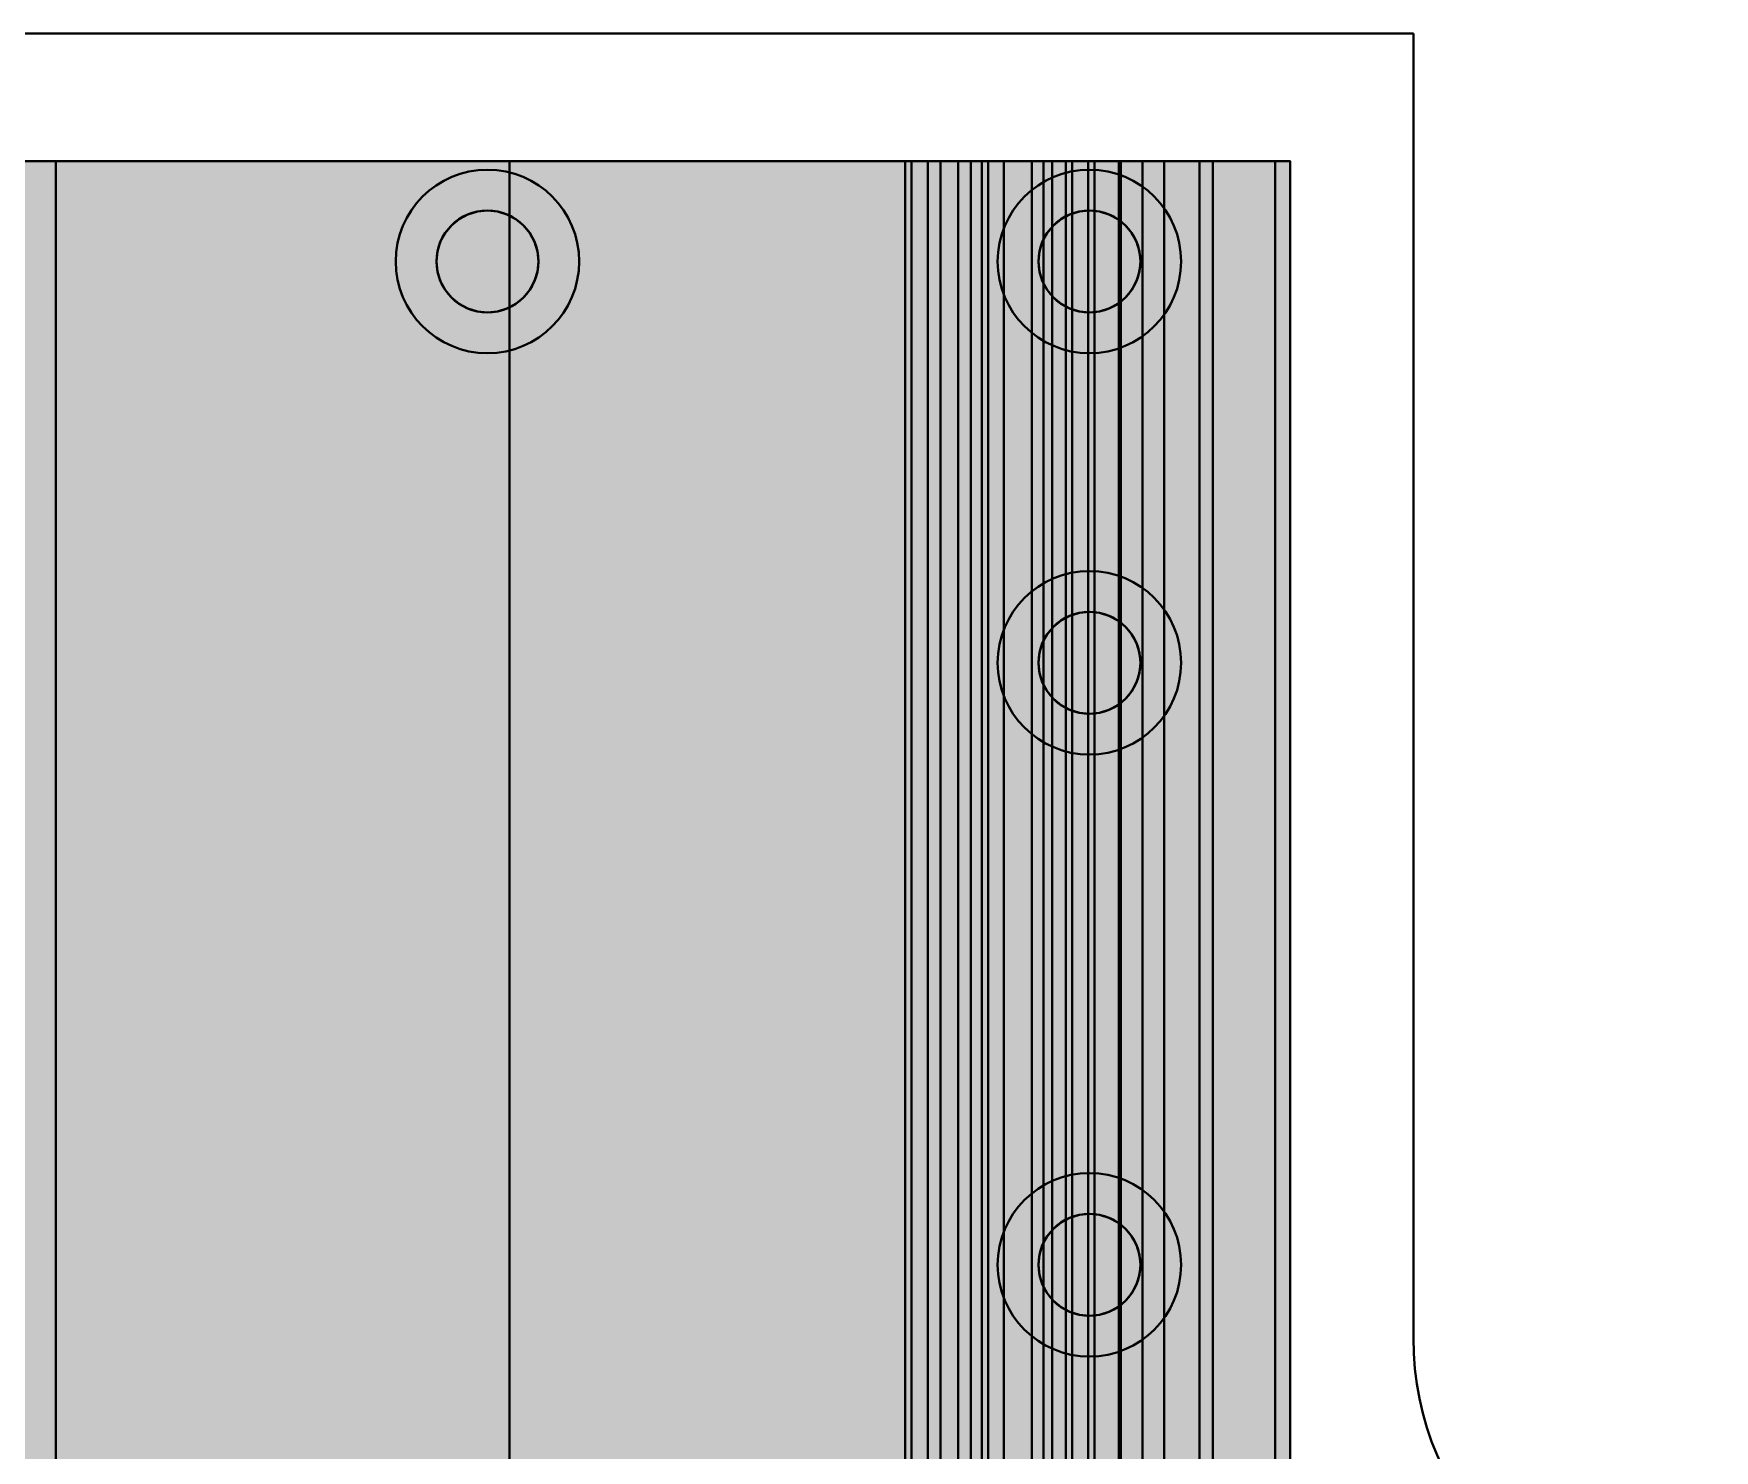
# Model space of a CAD drawing. Header units: millimetres. Extents: x 3.5 to 57, y 2.4 to 42.4.
# Drawn here: x 44.09 to 52.47, y 35.37 to 42.43 of the extents above; entities that cross this region are included whole.
import ezdxf

# ---------------------------------------------------------------- set-up
doc = ezdxf.new("R2010")
doc.units = ezdxf.units.MM
for name, color, linetype in [('bottom_copper', 7, 'Continuous'), ('drill_plated', 7, 'Continuous'), ('outline', 7, 'Continuous'), ('top_copper', 7, 'Continuous'), ('top_silk', 7, 'Continuous')]:
    doc.layers.add(name, color=color, linetype=linetype)

# ---------------------------------------------------------------- blocks, each defined once
blk = doc.blocks.new('Block2128')
at = {"layer": 'bottom_copper', "lineweight": 40}
for points in [[(0, 25.5692), (-0.0536, 25.5821), (-0.1085, 25.5864), (-0.109, 25.5863), (-0.109, 38.9999), (0, 38.9999), (0, 25.5692)], [(0.1755, 25.4417), (0.1398, 25.4836), (0.0979, 25.5193), (0.0509, 25.5481), (0, 25.5692), (0, 38.9999), (0.1755, 38.9999), (0.1755, 25.4417)], [(0.2415, 25.2353), (0.2383, 25.2902), (0.2254, 25.3438), (0.2043, 25.3947), (0.1755, 25.4417), (0.1755, 38.9999), (0.2415, 38.9999), (0.2415, 25.2353)], [(0.6267, 0), (0.2415, 0), (0.2415, 38.9999), (0.6267, 38.9999), (0.6267, 0)]]:
    blk.add_hatch(color=7, dxfattribs=at).paths.add_polyline_path(points, flags=0)
at = {"layer": 'bottom_copper', "color": 7, "lineweight": 40}
for points in [[(0, 25.5692), (-0.0536, 25.5821), (-0.1085, 25.5864), (-0.109, 25.5863), (-0.109, 38.9999), (0, 38.9999), (0, 25.5692)], [(0.1755, 25.4417), (0.1398, 25.4836), (0.0979, 25.5193), (0.0509, 25.5481), (0, 25.5692), (0, 38.9999), (0.1755, 38.9999), (0.1755, 25.4417)], [(0.2415, 25.2353), (0.2383, 25.2902), (0.2254, 25.3438), (0.2043, 25.3947), (0.1755, 25.4417), (0.1755, 38.9999), (0.2415, 38.9999), (0.2415, 25.2353)], [(0.6267, 0), (0.2415, 0), (0.2415, 38.9999), (0.6267, 38.9999), (0.6267, 0)]]:
    blk.add_lwpolyline(points, close=True, dxfattribs=at)
blk = doc.blocks.new('Block3784')
at = {"layer": 'bottom_copper', "lineweight": 40}
for points in [[(0, 24.7692), (-0.0536, 24.7821), (-0.1085, 24.7864), (-0.109, 24.7863), (-0.109, 38.9999), (0, 38.9999), (0, 24.7692)], [(0.1398, 24.6836), (0.0979, 24.7193), (0.0509, 24.7481), (0, 24.7692), (0, 38.9999), (0.1398, 38.9999), (0.1398, 24.6836)], [(0.2415, 24.4353), (0.2383, 24.4902), (0.2254, 24.5438), (0.2043, 24.5947), (0.1755, 24.6417), (0.1398, 24.6836), (0.1398, 38.9999), (0.2415, 38.9999), (0.2415, 24.4353)], [(0.3404, 4.6788), (0.3385, 4.6819), (0.2736, 4.7579), (0.2415, 4.7853), (0.2415, 38.9999), (0.3404, 38.9999), (0.3404, 4.6788)], [(0.4523, 25.4914), (0.4432, 25.4836), (0.4075, 25.4417), (0.3787, 25.3947), (0.3576, 25.3438), (0.3447, 25.2902), (0.3404, 25.2353), (0.3404, 38.9999), (0.4523, 38.9999), (0.4523, 25.4914)], [(0.583, 25.5692), (0.5321, 25.5481), (0.4851, 25.5193), (0.4523, 25.4914), (0.4523, 38.9999), (0.583, 38.9999), (0.583, 25.5692)], [(0.691, 25.5863), (0.6366, 25.5821), (0.583, 25.5692), (0.583, 38.9999), (0.691, 38.9999), (0.691, 25.5863)]]:
    blk.add_hatch(color=7, dxfattribs=at).paths.add_polyline_path(points, flags=0)
at = {"layer": 'bottom_copper', "color": 7, "lineweight": 40}
for points in [[(0, 24.7692), (-0.0536, 24.7821), (-0.1085, 24.7864), (-0.109, 24.7863), (-0.109, 38.9999), (0, 38.9999), (0, 24.7692)], [(0.1398, 24.6836), (0.0979, 24.7193), (0.0509, 24.7481), (0, 24.7692), (0, 38.9999), (0.1398, 38.9999), (0.1398, 24.6836)], [(0.2415, 24.4353), (0.2383, 24.4902), (0.2254, 24.5438), (0.2043, 24.5947), (0.1755, 24.6417), (0.1398, 24.6836), (0.1398, 38.9999), (0.2415, 38.9999), (0.2415, 24.4353)], [(0.3404, 4.6788), (0.3385, 4.6819), (0.2736, 4.7579), (0.2415, 4.7853), (0.2415, 38.9999), (0.3404, 38.9999), (0.3404, 4.6788)], [(0.4523, 25.4914), (0.4432, 25.4836), (0.4075, 25.4417), (0.3787, 25.3947), (0.3576, 25.3438), (0.3447, 25.2902), (0.3404, 25.2353), (0.3404, 38.9999), (0.4523, 38.9999), (0.4523, 25.4914)], [(0.583, 25.5692), (0.5321, 25.5481), (0.4851, 25.5193), (0.4523, 25.4914), (0.4523, 38.9999), (0.583, 38.9999), (0.583, 25.5692)], [(0.691, 25.5863), (0.6366, 25.5821), (0.583, 25.5692), (0.583, 38.9999), (0.691, 38.9999), (0.691, 25.5863)]]:
    blk.add_lwpolyline(points, close=True, dxfattribs=at)
blk = doc.blocks.new('Block4807')
at = {"layer": 'bottom_copper', "lineweight": 40}
for points in [[(3.2753, 4.9425), (3.2504, 4.9445), (3.1508, 4.9366), (3.0536, 4.9133), (3.0536, 38.9999), (3.2753, 38.9999), (3.2753, 4.9425)], [(7.5396, 4.9425), (3.2753, 4.9425), (3.2753, 38.9999), (7.5396, 38.9999), (7.5396, 4.9425)], [(7.6843, 24.7193), (7.6424, 24.6836), (7.6067, 24.6417), (7.5779, 24.5947), (7.5568, 24.5438), (7.5439, 24.4902), (7.5396, 24.4353), (7.5396, 38.9999), (7.6843, 38.9999), (7.6843, 24.7193)], [(7.8358, 24.7821), (7.7822, 24.7692), (7.7313, 24.7481), (7.6843, 24.7193), (7.6843, 38.9999), (7.8358, 38.9999), (7.8358, 24.7821)], [(7.8902, 24.7863), (7.8358, 24.7821), (7.8358, 38.9999), (7.8902, 38.9999), (7.8902, 24.7863)]]:
    blk.add_hatch(color=7, dxfattribs=at).paths.add_polyline_path(points, flags=0)
at = {"layer": 'bottom_copper', "color": 7, "lineweight": 40}
for points in [[(3.2753, 4.9425), (3.2504, 4.9445), (3.1508, 4.9366), (3.0536, 4.9133), (3.0536, 38.9999), (3.2753, 38.9999), (3.2753, 4.9425)], [(7.5396, 4.9425), (3.2753, 4.9425), (3.2753, 38.9999), (7.5396, 38.9999), (7.5396, 4.9425)], [(7.6843, 24.7193), (7.6424, 24.6836), (7.6067, 24.6417), (7.5779, 24.5947), (7.5568, 24.5438), (7.5439, 24.4902), (7.5396, 24.4353), (7.5396, 38.9999), (7.6843, 38.9999), (7.6843, 24.7193)], [(7.8358, 24.7821), (7.7822, 24.7692), (7.7313, 24.7481), (7.6843, 24.7193), (7.6843, 38.9999), (7.8358, 38.9999), (7.8358, 24.7821)], [(7.8902, 24.7863), (7.8358, 24.7821), (7.8358, 38.9999), (7.8902, 38.9999), (7.8902, 24.7863)]]:
    blk.add_lwpolyline(points, close=True, dxfattribs=at)
blk = doc.blocks.new('Block21995')
at = {"layer": 'top_copper', "lineweight": 40}
blk.add_hatch(color=7, dxfattribs=at).paths.add_polyline_path([(0, 25.6459), (-0.0122, 25.626), (-0.0162, 25.6163), (-0.0739, 25.6163), (-0.0739, 38.9999), (0, 38.9999), (0, 25.6459)], flags=0)
at = {"layer": 'top_copper', "color": 7, "lineweight": 40}
blk.add_lwpolyline([(0, 25.6459), (-0.0122, 25.626), (-0.0162, 25.6163), (-0.0739, 25.6163), (-0.0739, 38.9999), (0, 38.9999), (0, 25.6459)], close=True, dxfattribs=at)
blk = doc.blocks.new('Block24421')
at = {"layer": 'top_copper', "lineweight": 40}
for points in [[(-0.112, 4.9425), (-2.0841, 4.9425), (-2.0841, 38.9999), (-0.112, 38.9999), (-0.112, 4.9425)], [(0, 24.7056), (-0.039, 24.6599), (-0.0703, 24.6088), (-0.0933, 24.5534), (-0.1073, 24.4951), (-0.112, 24.4353), (-0.112, 38.9999), (0, 38.9999), (0, 24.7056)], [(0.1521, 24.7988), (0.0967, 24.7758), (0.0456, 24.7445), (0, 24.7056), (0, 38.9999), (0.1521, 38.9999), (0.1521, 24.7988)], [(0.3015, 24.8163), (0.2702, 24.8163), (0.2104, 24.8128), (0.1521, 24.7988), (0.1521, 38.9999), (0.3015, 38.9999), (0.3015, 24.8163)], [(0.5763, 24.8163), (0.3015, 24.8163), (0.3015, 38.9999), (0.5763, 38.9999), (0.5763, 24.8163)], [(0.688, 24.8163), (0.5763, 24.8163), (0.5763, 38.9999), (0.688, 38.9999), (0.688, 24.8163)], [(0.8, 25.5055), (0.761, 25.4599), (0.7297, 25.4088), (0.7067, 25.3534), (0.6927, 25.2951), (0.688, 25.2353), (0.688, 38.9999), (0.8, 38.9999), (0.8, 25.5055)], [(0.9521, 25.5988), (0.8967, 25.5758), (0.8456, 25.5445), (0.8, 25.5055), (0.8, 38.9999), (0.9521, 38.9999), (0.9521, 25.5988)], [(1.0702, 25.6163), (1.0104, 25.6128), (0.9521, 25.5988), (0.9521, 38.9999), (1.0702, 38.9999), (1.0702, 25.6163)], [(1.7315, 25.6163), (1.0702, 25.6163), (1.0702, 38.9999), (1.7315, 38.9999), (1.7315, 25.6163)]]:
    blk.add_hatch(color=7, dxfattribs=at).paths.add_polyline_path(points, flags=0)
at = {"layer": 'top_copper', "color": 7, "lineweight": 40}
for points in [[(-0.112, 4.9425), (-2.0841, 4.9425), (-2.0841, 38.9999), (-0.112, 38.9999), (-0.112, 4.9425)], [(0, 24.7056), (-0.039, 24.6599), (-0.0703, 24.6088), (-0.0933, 24.5534), (-0.1073, 24.4951), (-0.112, 24.4353), (-0.112, 38.9999), (0, 38.9999), (0, 24.7056)], [(0.1521, 24.7988), (0.0967, 24.7758), (0.0456, 24.7445), (0, 24.7056), (0, 38.9999), (0.1521, 38.9999), (0.1521, 24.7988)], [(0.3015, 24.8163), (0.2702, 24.8163), (0.2104, 24.8128), (0.1521, 24.7988), (0.1521, 38.9999), (0.3015, 38.9999), (0.3015, 24.8163)], [(0.5763, 24.8163), (0.3015, 24.8163), (0.3015, 38.9999), (0.5763, 38.9999), (0.5763, 24.8163)], [(0.688, 24.8163), (0.5763, 24.8163), (0.5763, 38.9999), (0.688, 38.9999), (0.688, 24.8163)], [(0.8, 25.5055), (0.761, 25.4599), (0.7297, 25.4088), (0.7067, 25.3534), (0.6927, 25.2951), (0.688, 25.2353), (0.688, 38.9999), (0.8, 38.9999), (0.8, 25.5055)], [(0.9521, 25.5988), (0.8967, 25.5758), (0.8456, 25.5445), (0.8, 25.5055), (0.8, 38.9999), (0.9521, 38.9999), (0.9521, 25.5988)], [(1.0702, 25.6163), (1.0104, 25.6128), (0.9521, 25.5988), (0.9521, 38.9999), (1.0702, 38.9999), (1.0702, 25.6163)], [(1.7315, 25.6163), (1.0702, 25.6163), (1.0702, 38.9999), (1.7315, 38.9999), (1.7315, 25.6163)]]:
    blk.add_lwpolyline(points, close=True, dxfattribs=at)
blk = doc.blocks.new('Block25032')
at = {"layer": 'top_copper', "lineweight": 40}
for points in [[(3.2753, 4.9425), (3.2504, 4.9445), (3.1508, 4.9366), (3.0536, 4.9133), (3.0536, 38.9999), (3.2753, 38.9999), (3.2753, 4.9425)], [(5.5364, 4.9425), (3.2753, 4.9425), (3.2753, 38.9999), (5.5364, 38.9999), (5.5364, 4.9425)]]:
    blk.add_hatch(color=7, dxfattribs=at).paths.add_polyline_path(points, flags=0)
at = {"layer": 'top_copper', "color": 7, "lineweight": 40}
for points in [[(3.2753, 4.9425), (3.2504, 4.9445), (3.1508, 4.9366), (3.0536, 4.9133), (3.0536, 38.9999), (3.2753, 38.9999), (3.2753, 4.9425)], [(5.5364, 4.9425), (3.2753, 4.9425), (3.2753, 38.9999), (5.5364, 38.9999), (5.5364, 4.9425)]]:
    blk.add_lwpolyline(points, close=True, dxfattribs=at)

msp = doc.modelspace()

# ---------------------------------------------------------------- hatches: boundary and pattern name
at = {"layer": 'bottom_copper', "lineweight": 40}
for points in [[(46.6047, 41.2421), (46.5903, 41.1945), (46.5668, 41.1506), (46.5352, 41.1121), (46.4967, 41.0805), (46.4528, 41.057), (46.4052, 41.0426), (46.3556, 41.0377), (46.306, 41.0426), (46.2584, 41.057), (46.2145, 41.0805), (46.176, 41.1121), (46.1444, 41.1506), (46.1209, 41.1945), (46.1065, 41.2421), (46.1016, 41.2917), (46.1065, 41.3413), (46.1209, 41.3889), (46.1444, 41.4328), (46.176, 41.4713), (46.2145, 41.5029), (46.2584, 41.5264), (46.306, 41.5408), (46.3556, 41.5457), (46.4052, 41.5408), (46.4528, 41.5264), (46.4967, 41.5029), (46.5352, 41.4713), (46.5668, 41.4328), (46.5903, 41.3889), (46.6047, 41.3413), (46.6096, 41.2917), (46.6047, 41.2421)], [(49.6047, 41.2421), (49.5903, 41.1945), (49.5668, 41.1506), (49.5352, 41.1121), (49.4967, 41.0805), (49.4528, 41.057), (49.4052, 41.0426), (49.3556, 41.0377), (49.306, 41.0426), (49.2584, 41.057), (49.2145, 41.0805), (49.176, 41.1121), (49.1444, 41.1506), (49.1209, 41.1945), (49.1065, 41.2421), (49.1016, 41.2917), (49.1065, 41.3413), (49.1209, 41.3889), (49.1444, 41.4328), (49.176, 41.4713), (49.2145, 41.5029), (49.2584, 41.5264), (49.306, 41.5408), (49.3556, 41.5457), (49.4052, 41.5408), (49.4528, 41.5264), (49.4967, 41.5029), (49.5352, 41.4713), (49.5668, 41.4328), (49.5903, 41.3889), (49.6047, 41.3413), (49.6096, 41.2917), (49.6047, 41.2421)], [(49.6047, 39.2421), (49.5903, 39.1945), (49.5668, 39.1506), (49.5352, 39.1121), (49.4967, 39.0805), (49.4528, 39.057), (49.4052, 39.0426), (49.3556, 39.0377), (49.306, 39.0426), (49.2584, 39.057), (49.2145, 39.0805), (49.176, 39.1121), (49.1444, 39.1506), (49.1209, 39.1945), (49.1065, 39.2421), (49.1016, 39.2917), (49.1065, 39.3413), (49.1209, 39.3889), (49.1444, 39.4328), (49.176, 39.4713), (49.2145, 39.5029), (49.2584, 39.5264), (49.306, 39.5408), (49.3556, 39.5457), (49.4052, 39.5408), (49.4528, 39.5264), (49.4967, 39.5029), (49.5352, 39.4713), (49.5668, 39.4328), (49.5903, 39.3889), (49.6047, 39.3413), (49.6096, 39.2917), (49.6047, 39.2421)], [(49.6047, 36.2421), (49.5903, 36.1945), (49.5668, 36.1506), (49.5352, 36.1121), (49.4967, 36.0805), (49.4528, 36.057), (49.4052, 36.0426), (49.3556, 36.0377), (49.306, 36.0426), (49.2584, 36.057), (49.2145, 36.0805), (49.176, 36.1121), (49.1444, 36.1506), (49.1209, 36.1945), (49.1065, 36.2421), (49.1016, 36.2917), (49.1065, 36.3413), (49.1209, 36.3889), (49.1444, 36.4328), (49.176, 36.4713), (49.2145, 36.5029), (49.2584, 36.5264), (49.306, 36.5408), (49.3556, 36.5457), (49.4052, 36.5408), (49.4528, 36.5264), (49.4967, 36.5029), (49.5352, 36.4713), (49.5668, 36.4328), (49.5903, 36.3889), (49.6047, 36.3413), (49.6096, 36.2917), (49.6047, 36.2421)]]:
    msp.add_hatch(color=7, dxfattribs=at).paths.add_polyline_path(points, flags=0)
at = {"layer": 'drill_plated', "lineweight": 40}
for points in [[(46.6047, 41.2421), (46.5903, 41.1945), (46.5668, 41.1506), (46.5352, 41.1121), (46.4967, 41.0805), (46.4528, 41.057), (46.4052, 41.0426), (46.3556, 41.0377), (46.306, 41.0426), (46.2584, 41.057), (46.2145, 41.0805), (46.176, 41.1121), (46.1444, 41.1506), (46.1209, 41.1945), (46.1065, 41.2421), (46.1016, 41.2917), (46.1065, 41.3413), (46.1209, 41.3889), (46.1444, 41.4328), (46.176, 41.4713), (46.2145, 41.5029), (46.2584, 41.5264), (46.306, 41.5408), (46.3556, 41.5457), (46.4052, 41.5408), (46.4528, 41.5264), (46.4967, 41.5029), (46.5352, 41.4713), (46.5668, 41.4328), (46.5903, 41.3889), (46.6047, 41.3413), (46.6096, 41.2917), (46.6047, 41.2421)], [(49.6047, 41.2421), (49.5903, 41.1945), (49.5668, 41.1506), (49.5352, 41.1121), (49.4967, 41.0805), (49.4528, 41.057), (49.4052, 41.0426), (49.3556, 41.0377), (49.306, 41.0426), (49.2584, 41.057), (49.2145, 41.0805), (49.176, 41.1121), (49.1444, 41.1506), (49.1209, 41.1945), (49.1065, 41.2421), (49.1016, 41.2917), (49.1065, 41.3413), (49.1209, 41.3889), (49.1444, 41.4328), (49.176, 41.4713), (49.2145, 41.5029), (49.2584, 41.5264), (49.306, 41.5408), (49.3556, 41.5457), (49.4052, 41.5408), (49.4528, 41.5264), (49.4967, 41.5029), (49.5352, 41.4713), (49.5668, 41.4328), (49.5903, 41.3889), (49.6047, 41.3413), (49.6096, 41.2917), (49.6047, 41.2421)], [(49.6047, 39.2421), (49.5903, 39.1945), (49.5668, 39.1506), (49.5352, 39.1121), (49.4967, 39.0805), (49.4528, 39.057), (49.4052, 39.0426), (49.3556, 39.0377), (49.306, 39.0426), (49.2584, 39.057), (49.2145, 39.0805), (49.176, 39.1121), (49.1444, 39.1506), (49.1209, 39.1945), (49.1065, 39.2421), (49.1016, 39.2917), (49.1065, 39.3413), (49.1209, 39.3889), (49.1444, 39.4328), (49.176, 39.4713), (49.2145, 39.5029), (49.2584, 39.5264), (49.306, 39.5408), (49.3556, 39.5457), (49.4052, 39.5408), (49.4528, 39.5264), (49.4967, 39.5029), (49.5352, 39.4713), (49.5668, 39.4328), (49.5903, 39.3889), (49.6047, 39.3413), (49.6096, 39.2917), (49.6047, 39.2421)], [(49.6047, 36.2421), (49.5903, 36.1945), (49.5668, 36.1506), (49.5352, 36.1121), (49.4967, 36.0805), (49.4528, 36.057), (49.4052, 36.0426), (49.3556, 36.0377), (49.306, 36.0426), (49.2584, 36.057), (49.2145, 36.0805), (49.176, 36.1121), (49.1444, 36.1506), (49.1209, 36.1945), (49.1065, 36.2421), (49.1016, 36.2917), (49.1065, 36.3413), (49.1209, 36.3889), (49.1444, 36.4328), (49.176, 36.4713), (49.2145, 36.5029), (49.2584, 36.5264), (49.306, 36.5408), (49.3556, 36.5457), (49.4052, 36.5408), (49.4528, 36.5264), (49.4967, 36.5029), (49.5352, 36.4713), (49.5668, 36.4328), (49.5903, 36.3889), (49.6047, 36.3413), (49.6096, 36.2917), (49.6047, 36.2421)]]:
    msp.add_hatch(color=7, dxfattribs=at).paths.add_polyline_path(points, flags=0)
at = {"layer": 'top_copper', "lineweight": 40}
for points in [[(46.6047, 41.2421), (46.5903, 41.1945), (46.5668, 41.1506), (46.5352, 41.1121), (46.4967, 41.0805), (46.4528, 41.057), (46.4052, 41.0426), (46.3556, 41.0377), (46.306, 41.0426), (46.2584, 41.057), (46.2145, 41.0805), (46.176, 41.1121), (46.1444, 41.1506), (46.1209, 41.1945), (46.1065, 41.2421), (46.1016, 41.2917), (46.1065, 41.3413), (46.1209, 41.3889), (46.1444, 41.4328), (46.176, 41.4713), (46.2145, 41.5029), (46.2584, 41.5264), (46.306, 41.5408), (46.3556, 41.5457), (46.4052, 41.5408), (46.4528, 41.5264), (46.4967, 41.5029), (46.5352, 41.4713), (46.5668, 41.4328), (46.5903, 41.3889), (46.6047, 41.3413), (46.6096, 41.2917), (46.6047, 41.2421)], [(49.6047, 41.2421), (49.5903, 41.1945), (49.5668, 41.1506), (49.5352, 41.1121), (49.4967, 41.0805), (49.4528, 41.057), (49.4052, 41.0426), (49.3556, 41.0377), (49.306, 41.0426), (49.2584, 41.057), (49.2145, 41.0805), (49.176, 41.1121), (49.1444, 41.1506), (49.1209, 41.1945), (49.1065, 41.2421), (49.1016, 41.2917), (49.1065, 41.3413), (49.1209, 41.3889), (49.1444, 41.4328), (49.176, 41.4713), (49.2145, 41.5029), (49.2584, 41.5264), (49.306, 41.5408), (49.3556, 41.5457), (49.4052, 41.5408), (49.4528, 41.5264), (49.4967, 41.5029), (49.5352, 41.4713), (49.5668, 41.4328), (49.5903, 41.3889), (49.6047, 41.3413), (49.6096, 41.2917), (49.6047, 41.2421)], [(49.6047, 39.2421), (49.5903, 39.1945), (49.5668, 39.1506), (49.5352, 39.1121), (49.4967, 39.0805), (49.4528, 39.057), (49.4052, 39.0426), (49.3556, 39.0377), (49.306, 39.0426), (49.2584, 39.057), (49.2145, 39.0805), (49.176, 39.1121), (49.1444, 39.1506), (49.1209, 39.1945), (49.1065, 39.2421), (49.1016, 39.2917), (49.1065, 39.3413), (49.1209, 39.3889), (49.1444, 39.4328), (49.176, 39.4713), (49.2145, 39.5029), (49.2584, 39.5264), (49.306, 39.5408), (49.3556, 39.5457), (49.4052, 39.5408), (49.4528, 39.5264), (49.4967, 39.5029), (49.5352, 39.4713), (49.5668, 39.4328), (49.5903, 39.3889), (49.6047, 39.3413), (49.6096, 39.2917), (49.6047, 39.2421)], [(49.6047, 36.2421), (49.5903, 36.1945), (49.5668, 36.1506), (49.5352, 36.1121), (49.4967, 36.0805), (49.4528, 36.057), (49.4052, 36.0426), (49.3556, 36.0377), (49.306, 36.0426), (49.2584, 36.057), (49.2145, 36.0805), (49.176, 36.1121), (49.1444, 36.1506), (49.1209, 36.1945), (49.1065, 36.2421), (49.1016, 36.2917), (49.1065, 36.3413), (49.1209, 36.3889), (49.1444, 36.4328), (49.176, 36.4713), (49.2145, 36.5029), (49.2584, 36.5264), (49.306, 36.5408), (49.3556, 36.5457), (49.4052, 36.5408), (49.4528, 36.5264), (49.4967, 36.5029), (49.5352, 36.4713), (49.5668, 36.4328), (49.5903, 36.3889), (49.6047, 36.3413), (49.6096, 36.2917), (49.6047, 36.2421)]]:
    msp.add_hatch(color=7, dxfattribs=at).paths.add_polyline_path(points, flags=0)

# ---------------------------------------------------------------- linework, layer by layer
at = {"layer": 'bottom_copper', "color": 7, "lineweight": 40}
for p, q in [((40.2703, 41.7917), (48.8198, 41.7917)), ((48.8198, 27.5781), (48.8198, 41.7917)), ((48.8198, 41.7917), (49.6198, 41.7917)), ((48.8198, 41.7917), (48.8198, 27.5781)), ((49.6198, 28.3781), (49.6198, 41.7917)), ((49.6198, 41.7917), (50.3555, 41.7917)), ((49.6198, 41.7917), (49.6198, 28.3781)), ((50.3555, 41.7917), (50.3555, 33.7918))]:
    msp.add_line(p, q, dxfattribs=at)
for points in [[(46.6047, 41.2421), (46.5903, 41.1945), (46.5668, 41.1506), (46.5352, 41.1121), (46.4967, 41.0805), (46.4528, 41.057), (46.4052, 41.0426), (46.3556, 41.0377), (46.306, 41.0426), (46.2584, 41.057), (46.2145, 41.0805), (46.176, 41.1121), (46.1444, 41.1506), (46.1209, 41.1945), (46.1065, 41.2421), (46.1016, 41.2917), (46.1065, 41.3413), (46.1209, 41.3889), (46.1444, 41.4328), (46.176, 41.4713), (46.2145, 41.5029), (46.2584, 41.5264), (46.306, 41.5408), (46.3556, 41.5457), (46.4052, 41.5408), (46.4528, 41.5264), (46.4967, 41.5029), (46.5352, 41.4713), (46.5668, 41.4328), (46.5903, 41.3889), (46.6047, 41.3413), (46.6096, 41.2917), (46.6047, 41.2421)], [(49.6047, 41.2421), (49.5903, 41.1945), (49.5668, 41.1506), (49.5352, 41.1121), (49.4967, 41.0805), (49.4528, 41.057), (49.4052, 41.0426), (49.3556, 41.0377), (49.306, 41.0426), (49.2584, 41.057), (49.2145, 41.0805), (49.176, 41.1121), (49.1444, 41.1506), (49.1209, 41.1945), (49.1065, 41.2421), (49.1016, 41.2917), (49.1065, 41.3413), (49.1209, 41.3889), (49.1444, 41.4328), (49.176, 41.4713), (49.2145, 41.5029), (49.2584, 41.5264), (49.306, 41.5408), (49.3556, 41.5457), (49.4052, 41.5408), (49.4528, 41.5264), (49.4967, 41.5029), (49.5352, 41.4713), (49.5668, 41.4328), (49.5903, 41.3889), (49.6047, 41.3413), (49.6096, 41.2917), (49.6047, 41.2421)], [(49.6047, 39.2421), (49.5903, 39.1945), (49.5668, 39.1506), (49.5352, 39.1121), (49.4967, 39.0805), (49.4528, 39.057), (49.4052, 39.0426), (49.3556, 39.0377), (49.306, 39.0426), (49.2584, 39.057), (49.2145, 39.0805), (49.176, 39.1121), (49.1444, 39.1506), (49.1209, 39.1945), (49.1065, 39.2421), (49.1016, 39.2917), (49.1065, 39.3413), (49.1209, 39.3889), (49.1444, 39.4328), (49.176, 39.4713), (49.2145, 39.5029), (49.2584, 39.5264), (49.306, 39.5408), (49.3556, 39.5457), (49.4052, 39.5408), (49.4528, 39.5264), (49.4967, 39.5029), (49.5352, 39.4713), (49.5668, 39.4328), (49.5903, 39.3889), (49.6047, 39.3413), (49.6096, 39.2917), (49.6047, 39.2421)], [(49.6047, 36.2421), (49.5903, 36.1945), (49.5668, 36.1506), (49.5352, 36.1121), (49.4967, 36.0805), (49.4528, 36.057), (49.4052, 36.0426), (49.3556, 36.0377), (49.306, 36.0426), (49.2584, 36.057), (49.2145, 36.0805), (49.176, 36.1121), (49.1444, 36.1506), (49.1209, 36.1945), (49.1065, 36.2421), (49.1016, 36.2917), (49.1065, 36.3413), (49.1209, 36.3889), (49.1444, 36.4328), (49.176, 36.4713), (49.2145, 36.5029), (49.2584, 36.5264), (49.306, 36.5408), (49.3556, 36.5457), (49.4052, 36.5408), (49.4528, 36.5264), (49.4967, 36.5029), (49.5352, 36.4713), (49.5668, 36.4328), (49.5903, 36.3889), (49.6047, 36.3413), (49.6096, 36.2917), (49.6047, 36.2421)]]:
    msp.add_lwpolyline(points, close=True, dxfattribs=at)
for centre, major_axis in [((46.3556, 41.2917), (0.4572, 0)), ((49.3556, 41.2917), (0.4572, 0)), ((46.3556, 41.2917), (0.254, 0)), ((49.3556, 41.2917), (0.254, 0)), ((49.3556, 39.2917), (0.4572, 0)), ((49.3556, 39.2917), (0.254, 0)), ((49.3556, 36.2917), (0.4572, 0)), ((49.3556, 36.2917), (0.254, 0))]:
    msp.add_ellipse(centre, major_axis=major_axis, ratio=1, dxfattribs=at)
at = {"layer": 'drill_plated', "color": 7, "lineweight": 40}
for points in [[(46.6047, 41.2421), (46.5903, 41.1945), (46.5668, 41.1506), (46.5352, 41.1121), (46.4967, 41.0805), (46.4528, 41.057), (46.4052, 41.0426), (46.3556, 41.0377), (46.306, 41.0426), (46.2584, 41.057), (46.2145, 41.0805), (46.176, 41.1121), (46.1444, 41.1506), (46.1209, 41.1945), (46.1065, 41.2421), (46.1016, 41.2917), (46.1065, 41.3413), (46.1209, 41.3889), (46.1444, 41.4328), (46.176, 41.4713), (46.2145, 41.5029), (46.2584, 41.5264), (46.306, 41.5408), (46.3556, 41.5457), (46.4052, 41.5408), (46.4528, 41.5264), (46.4967, 41.5029), (46.5352, 41.4713), (46.5668, 41.4328), (46.5903, 41.3889), (46.6047, 41.3413), (46.6096, 41.2917), (46.6047, 41.2421)], [(49.6047, 41.2421), (49.5903, 41.1945), (49.5668, 41.1506), (49.5352, 41.1121), (49.4967, 41.0805), (49.4528, 41.057), (49.4052, 41.0426), (49.3556, 41.0377), (49.306, 41.0426), (49.2584, 41.057), (49.2145, 41.0805), (49.176, 41.1121), (49.1444, 41.1506), (49.1209, 41.1945), (49.1065, 41.2421), (49.1016, 41.2917), (49.1065, 41.3413), (49.1209, 41.3889), (49.1444, 41.4328), (49.176, 41.4713), (49.2145, 41.5029), (49.2584, 41.5264), (49.306, 41.5408), (49.3556, 41.5457), (49.4052, 41.5408), (49.4528, 41.5264), (49.4967, 41.5029), (49.5352, 41.4713), (49.5668, 41.4328), (49.5903, 41.3889), (49.6047, 41.3413), (49.6096, 41.2917), (49.6047, 41.2421)], [(49.6047, 39.2421), (49.5903, 39.1945), (49.5668, 39.1506), (49.5352, 39.1121), (49.4967, 39.0805), (49.4528, 39.057), (49.4052, 39.0426), (49.3556, 39.0377), (49.306, 39.0426), (49.2584, 39.057), (49.2145, 39.0805), (49.176, 39.1121), (49.1444, 39.1506), (49.1209, 39.1945), (49.1065, 39.2421), (49.1016, 39.2917), (49.1065, 39.3413), (49.1209, 39.3889), (49.1444, 39.4328), (49.176, 39.4713), (49.2145, 39.5029), (49.2584, 39.5264), (49.306, 39.5408), (49.3556, 39.5457), (49.4052, 39.5408), (49.4528, 39.5264), (49.4967, 39.5029), (49.5352, 39.4713), (49.5668, 39.4328), (49.5903, 39.3889), (49.6047, 39.3413), (49.6096, 39.2917), (49.6047, 39.2421)], [(49.6047, 36.2421), (49.5903, 36.1945), (49.5668, 36.1506), (49.5352, 36.1121), (49.4967, 36.0805), (49.4528, 36.057), (49.4052, 36.0426), (49.3556, 36.0377), (49.306, 36.0426), (49.2584, 36.057), (49.2145, 36.0805), (49.176, 36.1121), (49.1444, 36.1506), (49.1209, 36.1945), (49.1065, 36.2421), (49.1016, 36.2917), (49.1065, 36.3413), (49.1209, 36.3889), (49.1444, 36.4328), (49.176, 36.4713), (49.2145, 36.5029), (49.2584, 36.5264), (49.306, 36.5408), (49.3556, 36.5457), (49.4052, 36.5408), (49.4528, 36.5264), (49.4967, 36.5029), (49.5352, 36.4713), (49.5668, 36.4328), (49.5903, 36.3889), (49.6047, 36.3413), (49.6096, 36.2917), (49.6047, 36.2421)]]:
    msp.add_lwpolyline(points, close=True, dxfattribs=at)
for centre in [(46.3556, 41.2917), (49.3556, 41.2917), (49.3556, 39.2917), (49.3556, 36.2917)]:
    msp.add_ellipse(centre, major_axis=(0.254, 0), ratio=1, dxfattribs=at)
at = {"layer": 'outline', "color": 7, "lineweight": 40}
for p, q in [((8.9703, 42.4271), (50.9702, 42.4271)), ((50.9702, 42.4271), (50.9702, 35.9271))]:
    msp.add_line(p, q, dxfattribs=at)
msp.add_ellipse((52.4702, 35.9271), major_axis=(1.5, 0), ratio=1, start_param=3.141593, end_param=4.712389, dxfattribs=at)
at = {"layer": 'top_copper', "color": 7, "lineweight": 40}
for p, q in [((40.2703, 41.7917), (46.466, 41.7917)), ((46.466, 7.7343), (46.466, 41.7917)), ((46.466, 41.7917), (50.2816, 41.7917)), ((46.466, 41.7917), (46.466, 7.7343)), ((50.2816, 28.4081), (50.2816, 41.7917)), ((50.2816, 41.7917), (50.3555, 41.7917)), ((50.2816, 41.7917), (50.2816, 28.4081)), ((50.3555, 41.7917), (50.3555, 33.7918))]:
    msp.add_line(p, q, dxfattribs=at)
for points in [[(46.6047, 41.2421), (46.5903, 41.1945), (46.5668, 41.1506), (46.5352, 41.1121), (46.4967, 41.0805), (46.4528, 41.057), (46.4052, 41.0426), (46.3556, 41.0377), (46.306, 41.0426), (46.2584, 41.057), (46.2145, 41.0805), (46.176, 41.1121), (46.1444, 41.1506), (46.1209, 41.1945), (46.1065, 41.2421), (46.1016, 41.2917), (46.1065, 41.3413), (46.1209, 41.3889), (46.1444, 41.4328), (46.176, 41.4713), (46.2145, 41.5029), (46.2584, 41.5264), (46.306, 41.5408), (46.3556, 41.5457), (46.4052, 41.5408), (46.4528, 41.5264), (46.4967, 41.5029), (46.5352, 41.4713), (46.5668, 41.4328), (46.5903, 41.3889), (46.6047, 41.3413), (46.6096, 41.2917), (46.6047, 41.2421)], [(49.6047, 41.2421), (49.5903, 41.1945), (49.5668, 41.1506), (49.5352, 41.1121), (49.4967, 41.0805), (49.4528, 41.057), (49.4052, 41.0426), (49.3556, 41.0377), (49.306, 41.0426), (49.2584, 41.057), (49.2145, 41.0805), (49.176, 41.1121), (49.1444, 41.1506), (49.1209, 41.1945), (49.1065, 41.2421), (49.1016, 41.2917), (49.1065, 41.3413), (49.1209, 41.3889), (49.1444, 41.4328), (49.176, 41.4713), (49.2145, 41.5029), (49.2584, 41.5264), (49.306, 41.5408), (49.3556, 41.5457), (49.4052, 41.5408), (49.4528, 41.5264), (49.4967, 41.5029), (49.5352, 41.4713), (49.5668, 41.4328), (49.5903, 41.3889), (49.6047, 41.3413), (49.6096, 41.2917), (49.6047, 41.2421)], [(49.6047, 39.2421), (49.5903, 39.1945), (49.5668, 39.1506), (49.5352, 39.1121), (49.4967, 39.0805), (49.4528, 39.057), (49.4052, 39.0426), (49.3556, 39.0377), (49.306, 39.0426), (49.2584, 39.057), (49.2145, 39.0805), (49.176, 39.1121), (49.1444, 39.1506), (49.1209, 39.1945), (49.1065, 39.2421), (49.1016, 39.2917), (49.1065, 39.3413), (49.1209, 39.3889), (49.1444, 39.4328), (49.176, 39.4713), (49.2145, 39.5029), (49.2584, 39.5264), (49.306, 39.5408), (49.3556, 39.5457), (49.4052, 39.5408), (49.4528, 39.5264), (49.4967, 39.5029), (49.5352, 39.4713), (49.5668, 39.4328), (49.5903, 39.3889), (49.6047, 39.3413), (49.6096, 39.2917), (49.6047, 39.2421)], [(49.6047, 36.2421), (49.5903, 36.1945), (49.5668, 36.1506), (49.5352, 36.1121), (49.4967, 36.0805), (49.4528, 36.057), (49.4052, 36.0426), (49.3556, 36.0377), (49.306, 36.0426), (49.2584, 36.057), (49.2145, 36.0805), (49.176, 36.1121), (49.1444, 36.1506), (49.1209, 36.1945), (49.1065, 36.2421), (49.1016, 36.2917), (49.1065, 36.3413), (49.1209, 36.3889), (49.1444, 36.4328), (49.176, 36.4713), (49.2145, 36.5029), (49.2584, 36.5264), (49.306, 36.5408), (49.3556, 36.5457), (49.4052, 36.5408), (49.4528, 36.5264), (49.4967, 36.5029), (49.5352, 36.4713), (49.5668, 36.4328), (49.5903, 36.3889), (49.6047, 36.3413), (49.6096, 36.2917), (49.6047, 36.2421)]]:
    msp.add_lwpolyline(points, close=True, dxfattribs=at)
for centre, major_axis in [((46.3556, 41.2917), (0.4572, 0)), ((49.3556, 41.2917), (0.4572, 0)), ((46.3556, 41.2917), (0.254, 0)), ((49.3556, 41.2917), (0.254, 0)), ((49.3556, 39.2917), (0.4572, 0)), ((49.3556, 39.2917), (0.254, 0)), ((49.3556, 36.2917), (0.4572, 0)), ((49.3556, 36.2917), (0.254, 0))]:
    msp.add_ellipse(centre, major_axis=major_axis, ratio=1, dxfattribs=at)
at = {"layer": 'top_silk', "color": 7, "lineweight": 40}
for p, q in [((8.9703, 42.4271), (50.9703, 42.4271)), ((50.9703, 42.4271), (50.9703, 35.9271))]:
    msp.add_line(p, q, dxfattribs=at)
msp.add_ellipse((52.4703, 35.9271), major_axis=(1.5, 0), ratio=1, start_param=3.141593, end_param=4.712389, dxfattribs=at)

# ---------------------------------------------------------------- block references
at = {"layer": 'bottom_copper'}
for name, p in [('Block4807', (40.9296, 2.7918)), ('Block3784', (48.9288, 2.7918)), ('Block2128', (49.7288, 2.7918))]:
    msp.add_blockref(name, p, dxfattribs=at)
at = {"layer": 'top_copper'}
for name, p in [('Block25032', (40.9296, 2.7918)), ('Block24421', (48.5501, 2.7918)), ('Block21995', (50.3555, 2.7918))]:
    msp.add_blockref(name, p, dxfattribs=at)

doc.saveas('drawing.dxf')
